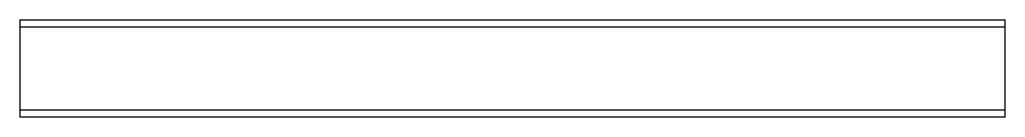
# Model space of a CAD drawing. Header units: millimetres. Extents: x -83 to 323, y -1 to 39.
import ezdxf

# ---------------------------------------------------------------- set-up
doc = ezdxf.new("R2010")
doc.units = ezdxf.units.MM

msp = doc.modelspace()

# ---------------------------------------------------------------- linework, layer by layer
at = {"color": 7, "linetype": 'Continuous', "lineweight": 25}
for p, q in [((-83.37, 38.65), (-83.37, -1.35)), ((-83.37, 38.65), (322.63, 38.65)), ((322.63, -1.35), (322.63, 38.65)), ((322.63, 35.65), (-83.37, 35.65)), ((-83.37, 1.65), (322.63, 1.65)), ((322.63, -1.35), (-83.37, -1.35))]:
    msp.add_line(p, q, dxfattribs=at)

doc.saveas('drawing.dxf')
